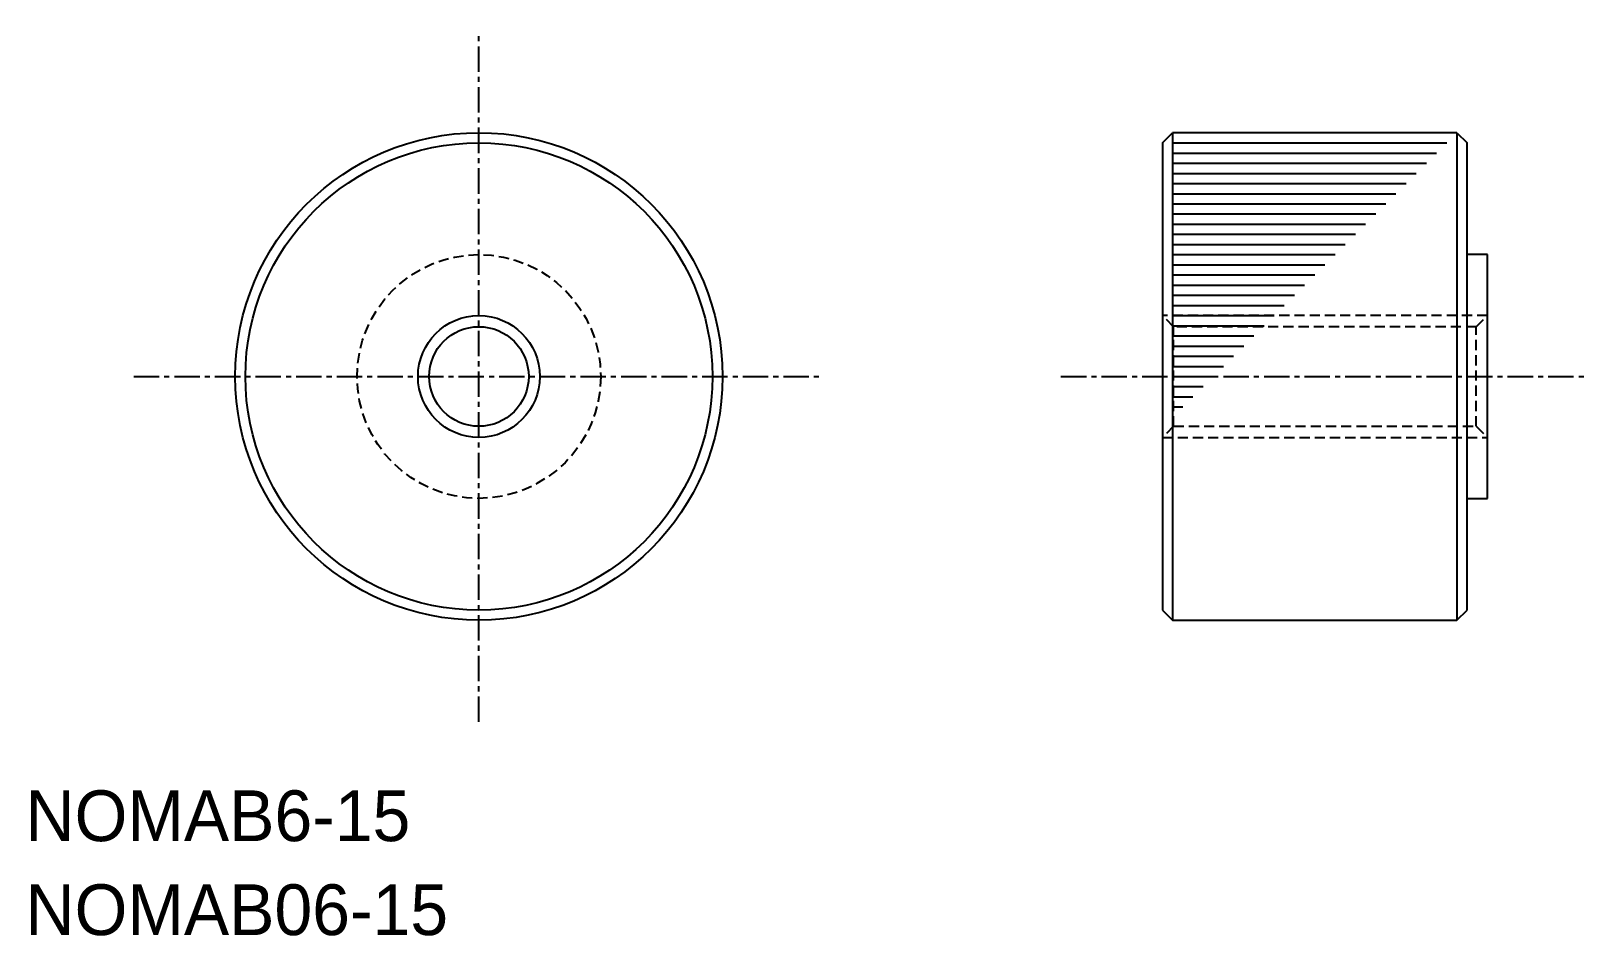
# Model space of a CAD drawing. Extents: x 0.3 to 77, y 0 to 44.5.
import ezdxf

# ---------------------------------------------------------------- set-up
doc = ezdxf.new("R2010")
doc.units = 0
doc.linetypes.add('CENTER', pattern=[2, 1.25, -0.25, 0.25, -0.25])
doc.linetypes.add('DASHED', pattern=[0.75, 0.5, -0.25])
doc.layers.get('0').update_dxf_attribs({"linetype": 'CONTINUOUS'})
doc.layers.add('CENTER', color=1, linetype='CENTER')

msp = doc.modelspace()

# ---------------------------------------------------------------- linework, layer by layer
at = {"color": 7, "linetype": 'CONTINUOUS'}
for p, q in [((56, 39), (56.5, 39.5)), ((56.5, 39.5), (56.5, 15.5)), ((70.5, 39.5), (56.5, 39.5)), ((70.5, 39.5), (70.5, 15.5)), ((70.5, 39.5), (71, 39)), ((56, 39), (56, 16)), ((56.5, 39), (70, 39)), ((56.5, 38.5), (69.5, 38.5)), ((71, 16), (71, 39)), ((56.5, 38), (69, 38)), ((56.5, 37.5), (68.5, 37.5)), ((56.5, 37), (68, 37)), ((56.5, 36.5), (67.5, 36.5)), ((56.5, 36), (67, 36)), ((56.5, 35.5), (66.5, 35.5)), ((56.5, 35), (66, 35)), ((56.5, 34.5), (65.5, 34.5)), ((56.5, 34), (65, 34)), ((56.5, 33.5), (64.5, 33.5)), ((56.5, 33), (64, 33)), ((72, 33.499), (71, 33.499)), ((72, 21.5), (72, 33.499)), ((56.5, 32.5), (63.5, 32.5)), ((56.5, 32), (63, 32)), ((56.5, 31.5), (62.5, 31.5)), ((56.5, 31), (62, 31)), ((56.5, 30.5), (61.5, 30.5)), ((56.5, 30), (61, 30)), ((56.549, 29.5), (60.5, 29.5)), ((56.5, 29), (60, 29)), ((56.5, 28.5), (59.5, 28.5)), ((56.5, 28), (59, 28)), ((56.5, 27.5), (58.5, 27.5)), ((56.5, 27), (58, 27)), ((56.5, 26.5), (57.5, 26.5)), ((56.5, 26), (57, 26)), ((71, 21.5), (72, 21.5)), ((56, 16), (56.5, 15.5)), ((56.5, 15.5), (70.5, 15.5)), ((70.5, 15.5), (71, 16))]:
    msp.add_line(p, q, dxfattribs=at)
at = {"color": 3, "linetype": 'DASHED'}
for p, q in [((56.549, 29.951), (56, 30.5)), ((72, 30.5), (56, 30.5)), ((56.549, 25.049), (56.549, 29.951)), ((71.451, 29.951), (56.549, 29.951)), ((71.451, 29.951), (72, 30.5)), ((71.451, 25.049), (71.451, 29.951)), ((56.549, 25.049), (56, 24.5)), ((56.549, 25.049), (71.451, 25.049)), ((71.451, 25.049), (72, 24.5)), ((56, 24.5), (72, 24.5))]:
    msp.add_line(p, q, dxfattribs=at)
at = {"color": 7, "linetype": 'CONTINUOUS'}
for radius in [12, 11.5, 2.451]:
    msp.add_circle((22.329, 27.5), radius, dxfattribs=at)
at = {"color": 3, "linetype": 'DASHED'}
msp.add_circle((22.329, 27.5), 6, dxfattribs=at)
at = {"color": 3, "linetype": 'CONTINUOUS'}
msp.add_circle((22.329, 27.5), 3, dxfattribs=at)
at = {"layer": 'CENTER', "color": 1, "linetype": 'CENTER'}
for p, q in [((22.329, 10.5), (22.329, 44.5)), ((5.329, 27.5), (39.329, 27.5)), ((51, 27.5), (77, 27.5))]:
    msp.add_line(p, q, dxfattribs=at)

# ---------------------------------------------------------------- texts
at = {"color": 7, "linetype": 'CONTINUOUS'}
for s, p in [('NOMAB6-15', (0, 4.626)), ('NOMAB06-15', (0, 0))]:
    msp.add_text(s, height=2.5, dxfattribs=at).set_placement(p)

doc.saveas('drawing.dxf')
